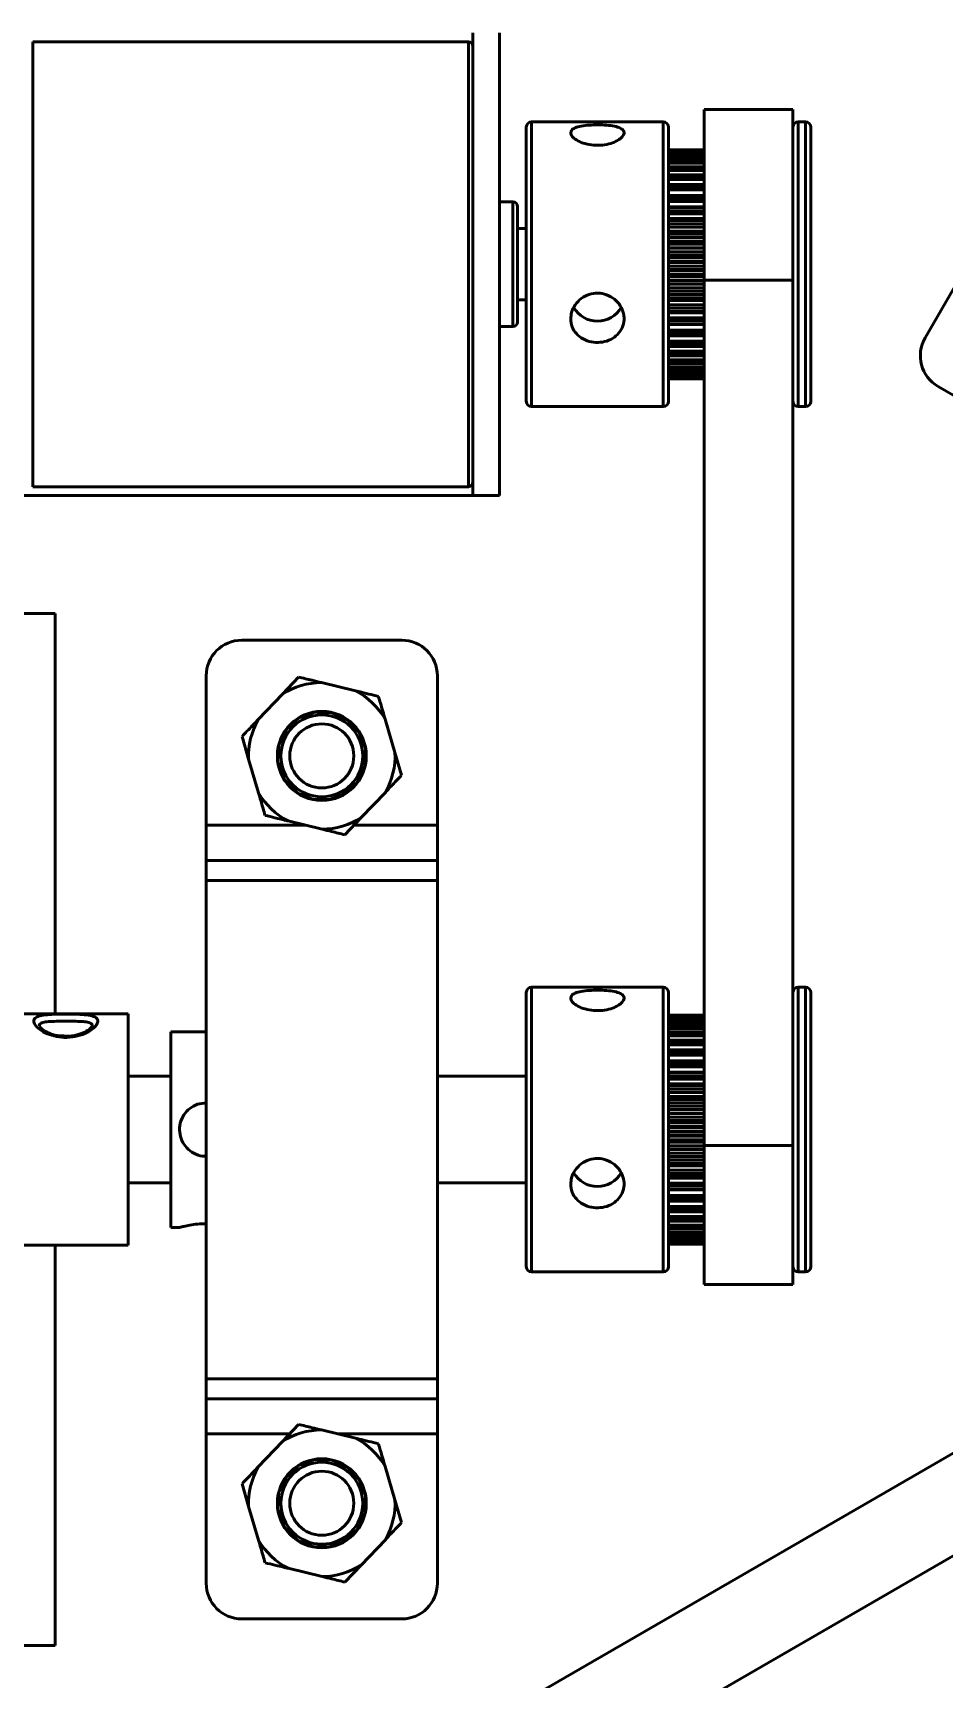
# Model space of a CAD drawing. Header units: millimetres. Extents: x 263 to 2983, y 441 to 2500.
# Drawn here: x 857.9 to 909.2, y 1646.9 to 1739.4 of the extents above; entities that cross this region are included whole.
import ezdxf

# ---------------------------------------------------------------- set-up
doc = ezdxf.new("R2010")
doc.units = ezdxf.units.MM
doc.header["$LTSCALE"] = 0.5
doc.layers.add('BOL', color=7, linetype='Continuous', lineweight=50)

msp = doc.modelspace()

# ---------------------------------------------------------------- linework, layer by layer
at = {"layer": 'BOL'}
for p, q in [((882.654, 1713.387), (882.654, 1739.387)), ((884.154, 1713.387), (884.154, 1739.387)), ((882.404, 1738.887), (857.904, 1738.887)), ((857.904, 1738.887), (857.904, 1713.887)), ((882.404, 1713.887), (882.404, 1738.887)), ((900.654, 1735.087), (895.654, 1735.087)), ((895.654, 1735.087), (895.654, 1725.497)), ((900.654, 1735.087), (900.654, 1725.497)), ((885.654, 1718.687), (885.654, 1734.087)), ((893.354, 1734.387), (885.954, 1734.387)), ((885.954, 1718.387), (885.954, 1734.387)), ((893.354, 1718.387), (893.354, 1734.387)), ((893.654, 1718.687), (893.654, 1734.087)), ((901.354, 1734.387), (900.954, 1734.387)), ((900.954, 1718.387), (900.954, 1734.387)), ((901.354, 1718.387), (901.354, 1734.387)), ((901.654, 1718.687), (901.654, 1734.087)), ((895.654, 1732.821), (893.654, 1732.821)), ((895.654, 1732.812), (893.654, 1732.812)), ((895.654, 1732.797), (893.654, 1732.797)), ((895.654, 1732.783), (893.654, 1732.783)), ((895.654, 1732.723), (893.654, 1732.723)), ((895.654, 1732.683), (893.654, 1732.683)), ((895.654, 1732.644), (893.654, 1732.644)), ((895.654, 1732.534), (893.654, 1732.534)), ((895.654, 1732.47), (893.654, 1732.47)), ((895.654, 1732.407), (893.654, 1732.407)), ((895.654, 1732.249), (893.654, 1732.249)), ((895.654, 1732.161), (893.654, 1732.161)), ((895.654, 1732.074), (893.654, 1732.074)), ((895.654, 1731.87), (893.654, 1731.87)), ((895.654, 1731.76), (893.654, 1731.76)), ((895.654, 1731.652), (893.654, 1731.652)), ((895.654, 1731.406), (893.654, 1731.406)), ((895.654, 1731.276), (893.654, 1731.276)), ((895.654, 1731.147), (893.654, 1731.147)), ((895.654, 1730.862), (893.654, 1730.862)), ((895.654, 1730.714), (893.654, 1730.714)), ((895.654, 1730.567), (893.654, 1730.567)), ((895.654, 1730.247), (893.654, 1730.247)), ((895.654, 1730.083), (893.654, 1730.083)), ((908.088, 1722.251), (912.588, 1730.045)), ((884.904, 1729.887), (884.154, 1729.887)), ((884.904, 1722.887), (884.904, 1729.887)), ((885.154, 1729.637), (885.154, 1723.137)), ((895.654, 1729.921), (893.654, 1729.921)), ((895.654, 1729.609), (893.654, 1729.609)), ((895.654, 1729.572), (893.654, 1729.572)), ((895.654, 1729.395), (893.654, 1729.395)), ((895.654, 1729.219), (893.654, 1729.219)), ((885.654, 1728.387), (885.154, 1728.387)), ((895.654, 1728.949), (893.654, 1728.949)), ((895.654, 1728.846), (893.654, 1728.846)), ((895.654, 1728.659), (893.654, 1728.659)), ((895.654, 1728.473), (893.654, 1728.473)), ((895.654, 1728.249), (893.654, 1728.249)), ((895.654, 1728.082), (893.654, 1728.082)), ((895.654, 1727.887), (893.654, 1727.887)), ((895.654, 1727.693), (893.654, 1727.693)), ((895.654, 1727.519), (893.654, 1727.519)), ((895.654, 1727.313), (893.654, 1727.313)), ((895.654, 1727.291), (893.654, 1727.291)), ((895.654, 1727.092), (893.654, 1727.092)), ((895.654, 1726.893), (893.654, 1726.893)), ((895.654, 1726.771), (893.654, 1726.771)), ((895.654, 1726.563), (893.654, 1726.563)), ((895.654, 1726.485), (893.654, 1726.485)), ((895.654, 1726.285), (893.654, 1726.285)), ((895.654, 1726.085), (893.654, 1726.085)), ((895.654, 1726.017), (893.654, 1726.017)), ((895.654, 1725.81), (893.654, 1725.81)), ((895.654, 1725.678), (893.654, 1725.678)), ((895.654, 1725.48), (893.654, 1725.48)), ((900.654, 1725.497), (895.654, 1725.497)), ((895.654, 1725.497), (895.654, 1676.867)), ((900.654, 1725.497), (900.654, 1676.867)), ((895.654, 1725.282), (893.654, 1725.282)), ((895.654, 1725.269), (893.654, 1725.269)), ((895.654, 1725.066), (893.654, 1725.066)), ((895.654, 1724.883), (893.654, 1724.883)), ((895.654, 1724.69), (893.654, 1724.69)), ((895.654, 1724.496), (893.654, 1724.496)), ((885.154, 1724.387), (885.654, 1724.387)), ((895.654, 1724.343), (893.654, 1724.343)), ((895.654, 1724.111), (893.654, 1724.111)), ((895.654, 1723.926), (893.654, 1723.926)), ((895.654, 1723.74), (893.654, 1723.74)), ((895.654, 1723.652), (893.654, 1723.652)), ((884.154, 1722.887), (884.904, 1722.887)), ((895.654, 1723.374), (893.654, 1723.374)), ((895.654, 1723.201), (893.654, 1723.201)), ((895.654, 1723.026), (893.654, 1723.026)), ((895.654, 1723.004), (893.654, 1723.004)), ((895.654, 1722.686), (893.654, 1722.686)), ((895.654, 1722.526), (893.654, 1722.526)), ((895.654, 1722.365), (893.654, 1722.365)), ((895.654, 1722.056), (893.654, 1722.056)), ((895.654, 1721.912), (893.654, 1721.912)), ((895.654, 1721.767), (893.654, 1721.767)), ((895.654, 1721.494), (893.654, 1721.494)), ((895.654, 1721.369), (893.654, 1721.369)), ((895.654, 1721.242), (893.654, 1721.242)), ((895.654, 1721.009), (893.654, 1721.009)), ((895.654, 1720.904), (893.654, 1720.904)), ((895.654, 1720.798), (893.654, 1720.798)), ((895.654, 1720.609), (893.654, 1720.609)), ((895.654, 1720.527), (893.654, 1720.527)), ((895.654, 1720.443), (893.654, 1720.443)), ((895.654, 1720.3), (893.654, 1720.3)), ((895.654, 1720.241), (893.654, 1720.241)), ((895.654, 1720.181), (893.654, 1720.181)), ((895.654, 1720.087), (893.654, 1720.087)), ((895.654, 1720.053), (893.654, 1720.053)), ((895.654, 1720.017), (893.654, 1720.017)), ((895.654, 1719.974), (893.654, 1719.974)), ((895.654, 1719.964), (893.654, 1719.964)), ((895.654, 1719.953), (893.654, 1719.953)), ((916.09, 1715.322), (908.82, 1719.519)), ((885.954, 1718.387), (893.354, 1718.387)), ((900.954, 1718.387), (901.354, 1718.387)), ((853.654, 1713.387), (882.654, 1713.387)), ((857.904, 1713.887), (882.404, 1713.887)), ((882.654, 1713.387), (884.154, 1713.387)), ((859.154, 1706.757), (854.254, 1706.757)), ((859.154, 1684.257), (859.154, 1706.757)), ((878.654, 1705.257), (869.654, 1705.257)), ((867.654, 1703.257), (867.654, 1694.863)), ((871.935, 1702.227), (872.85, 1703.188)), ((880.654, 1703.257), (880.654, 1694.863)), ((870.58, 1700.805), (871.935, 1702.227)), ((874.14, 1702.876), (876.049, 1702.414)), ((877.714, 1700.828), (878.268, 1698.944)), ((870.039, 1698.57), (869.665, 1699.844)), ((870.594, 1696.686), (870.039, 1698.57)), ((878.268, 1698.944), (878.643, 1697.67)), ((877.727, 1696.709), (876.373, 1695.287)), ((867.654, 1694.863), (867.654, 1692.881)), ((873.239, 1694.863), (867.654, 1694.863)), ((874.167, 1694.638), (872.258, 1695.1)), ((876.373, 1695.287), (875.457, 1694.326)), ((880.654, 1694.863), (875.969, 1694.863)), ((880.654, 1694.863), (880.654, 1692.881)), ((880.654, 1692.881), (867.654, 1692.881)), ((867.654, 1691.757), (867.654, 1692.881)), ((880.654, 1691.757), (880.654, 1692.881)), ((880.654, 1691.757), (867.654, 1691.757)), ((867.654, 1691.757), (867.654, 1663.757)), ((880.654, 1691.757), (880.654, 1663.757)), ((893.354, 1685.757), (885.954, 1685.757)), ((885.954, 1669.757), (885.954, 1685.757)), ((893.354, 1669.757), (893.354, 1685.757)), ((901.354, 1685.757), (900.954, 1685.757)), ((900.954, 1669.757), (900.954, 1685.757)), ((901.354, 1669.757), (901.354, 1685.757)), ((885.654, 1670.057), (885.654, 1685.457)), ((893.654, 1670.057), (893.654, 1685.457)), ((901.654, 1670.057), (901.654, 1685.457)), ((863.254, 1684.257), (856.754, 1684.257)), ((863.254, 1684.257), (863.254, 1683.854)), ((863.254, 1683.854), (863.254, 1671.257)), ((895.654, 1684.191), (893.654, 1684.191)), ((895.654, 1684.183), (893.654, 1684.183)), ((895.654, 1684.167), (893.654, 1684.167)), ((895.654, 1684.153), (893.654, 1684.153)), ((895.654, 1684.094), (893.654, 1684.094)), ((895.654, 1684.053), (893.654, 1684.053)), ((895.654, 1684.014), (893.654, 1684.014)), ((895.654, 1683.905), (893.654, 1683.905)), ((895.654, 1683.84), (893.654, 1683.84)), ((895.654, 1683.777), (893.654, 1683.777)), ((867.654, 1683.257), (865.654, 1683.257)), ((865.654, 1677.757), (865.654, 1683.257)), ((895.654, 1683.619), (893.654, 1683.619)), ((895.654, 1683.531), (893.654, 1683.531)), ((895.654, 1683.445), (893.654, 1683.445)), ((895.654, 1683.241), (893.654, 1683.241)), ((895.654, 1683.131), (893.654, 1683.131)), ((895.654, 1683.022), (893.654, 1683.022)), ((895.654, 1682.776), (893.654, 1682.776)), ((895.654, 1682.646), (893.654, 1682.646)), ((895.654, 1682.517), (893.654, 1682.517)), ((895.654, 1682.232), (893.654, 1682.232)), ((895.654, 1682.084), (893.654, 1682.084)), ((895.654, 1681.937), (893.654, 1681.937)), ((895.654, 1681.617), (893.654, 1681.617)), ((895.654, 1681.454), (893.654, 1681.454)), ((895.654, 1681.291), (893.654, 1681.291)), ((895.654, 1680.98), (893.654, 1680.98)), ((895.654, 1680.942), (893.654, 1680.942)), ((865.654, 1680.757), (863.254, 1680.757)), ((885.654, 1680.757), (880.654, 1680.757)), ((895.654, 1680.765), (893.654, 1680.765)), ((895.654, 1680.589), (893.654, 1680.589)), ((895.654, 1680.32), (893.654, 1680.32)), ((895.654, 1680.216), (893.654, 1680.216)), ((895.654, 1680.029), (893.654, 1680.029)), ((895.654, 1679.843), (893.654, 1679.843)), ((895.654, 1679.619), (893.654, 1679.619)), ((895.654, 1679.452), (893.654, 1679.452)), ((895.654, 1679.258), (893.654, 1679.258)), ((895.654, 1679.064), (893.654, 1679.064)), ((895.654, 1678.889), (893.654, 1678.889)), ((895.654, 1678.684), (893.654, 1678.684)), ((895.654, 1678.661), (893.654, 1678.661)), ((895.654, 1678.462), (893.654, 1678.462)), ((895.654, 1678.264), (893.654, 1678.264)), ((865.654, 1672.257), (865.654, 1677.757)), ((895.654, 1678.141), (893.654, 1678.141)), ((895.654, 1677.933), (893.654, 1677.933)), ((895.654, 1677.856), (893.654, 1677.856)), ((895.654, 1677.656), (893.654, 1677.656)), ((895.654, 1677.456), (893.654, 1677.456)), ((895.654, 1677.388), (893.654, 1677.388)), ((895.654, 1677.18), (893.654, 1677.18)), ((895.654, 1677.049), (893.654, 1677.049)), ((895.654, 1676.851), (893.654, 1676.851)), ((895.654, 1676.652), (893.654, 1676.652)), ((895.654, 1676.64), (893.654, 1676.64)), ((895.654, 1676.436), (893.654, 1676.436)), ((900.654, 1676.867), (895.654, 1676.867)), ((895.654, 1676.867), (895.654, 1669.057)), ((900.654, 1676.867), (900.654, 1669.057)), ((895.654, 1676.253), (893.654, 1676.253)), ((895.654, 1676.06), (893.654, 1676.06)), ((895.654, 1675.867), (893.654, 1675.867)), ((895.654, 1675.713), (893.654, 1675.713)), ((895.654, 1675.481), (893.654, 1675.481)), ((863.254, 1674.757), (865.654, 1674.757)), ((880.654, 1674.757), (885.654, 1674.757)), ((895.654, 1675.296), (893.654, 1675.296)), ((895.654, 1675.111), (893.654, 1675.111)), ((895.654, 1675.022), (893.654, 1675.022)), ((895.654, 1674.745), (893.654, 1674.745)), ((895.654, 1674.571), (893.654, 1674.571)), ((895.654, 1674.396), (893.654, 1674.396)), ((895.654, 1674.375), (893.654, 1674.375)), ((895.654, 1674.056), (893.654, 1674.056)), ((895.654, 1673.896), (893.654, 1673.896)), ((895.654, 1673.735), (893.654, 1673.735)), ((895.654, 1673.426), (893.654, 1673.426)), ((895.654, 1673.282), (893.654, 1673.282)), ((895.654, 1673.137), (893.654, 1673.137)), ((895.654, 1672.864), (893.654, 1672.864)), ((895.654, 1672.739), (893.654, 1672.739)), ((895.654, 1672.612), (893.654, 1672.612)), ((865.654, 1672.257), (866.171, 1672.257)), ((895.654, 1672.379), (893.654, 1672.379)), ((895.654, 1672.275), (893.654, 1672.275)), ((895.654, 1672.169), (893.654, 1672.169)), ((895.654, 1671.979), (893.654, 1671.979)), ((895.654, 1671.897), (893.654, 1671.897)), ((895.654, 1671.813), (893.654, 1671.813)), ((895.654, 1671.67), (893.654, 1671.67)), ((857.119, 1671.257), (863.254, 1671.257)), ((859.154, 1648.757), (859.154, 1671.257)), ((895.654, 1671.612), (893.654, 1671.612)), ((895.654, 1671.551), (893.654, 1671.551)), ((895.654, 1671.457), (893.654, 1671.457)), ((895.654, 1671.423), (893.654, 1671.423)), ((895.654, 1671.387), (893.654, 1671.387)), ((895.654, 1671.344), (893.654, 1671.344)), ((895.654, 1671.335), (893.654, 1671.335)), ((895.654, 1671.323), (893.654, 1671.323)), ((885.954, 1669.757), (893.354, 1669.757)), ((895.654, 1669.057), (900.654, 1669.057)), ((900.954, 1669.757), (901.354, 1669.757)), ((879.56, 1642.196), (921.674, 1666.511)), ((880.654, 1663.757), (867.654, 1663.757)), ((867.654, 1663.757), (867.654, 1662.633)), ((880.654, 1663.757), (880.654, 1662.633)), ((880.654, 1662.633), (867.654, 1662.633)), ((867.654, 1660.651), (867.654, 1662.633)), ((880.654, 1660.651), (880.654, 1662.633)), ((882.06, 1637.866), (924.174, 1662.181)), ((867.654, 1660.651), (867.654, 1652.257)), ((872.339, 1660.651), (867.654, 1660.651)), ((871.935, 1660.227), (872.85, 1661.188)), ((874.14, 1660.876), (876.049, 1660.414)), ((880.654, 1660.651), (875.069, 1660.651)), ((880.654, 1660.651), (880.654, 1652.257)), ((870.58, 1658.805), (871.935, 1660.227)), ((877.714, 1658.828), (878.268, 1656.944)), ((870.039, 1656.57), (869.665, 1657.844)), ((878.268, 1656.944), (878.643, 1655.67)), ((870.594, 1654.686), (870.039, 1656.57)), ((877.727, 1654.709), (876.373, 1653.287)), ((876.373, 1653.287), (875.457, 1652.326)), ((874.167, 1652.638), (872.258, 1653.1)), ((878.654, 1650.257), (869.654, 1650.257)), ((853.625, 1648.757), (859.154, 1648.757))]:
    msp.add_line(p, q, dxfattribs=at)
at = {"layer": 'BOL', "flags": 128}
for points in [[(875.418, 1696.612), (874.57, 1696.303), (873.642, 1696.321), (872.813, 1696.659), (872.054, 1697.419), (871.685, 1698.436), (871.741, 1699.372), (872.163, 1700.251), (872.869, 1700.889), (873.76, 1701.215), (874.735, 1701.178), (875.59, 1700.791), (876.255, 1700.093), (876.606, 1699.188), (876.582, 1698.208), (876.158, 1697.28), (875.418, 1696.612), (875.418, 1696.612)], [(875.418, 1654.612), (874.57, 1654.303), (873.642, 1654.321), (872.813, 1654.659), (872.054, 1655.419), (871.685, 1656.436), (871.741, 1657.372), (872.163, 1658.251), (872.869, 1658.889), (873.76, 1659.215), (874.735, 1659.178), (875.59, 1658.791), (876.255, 1658.093), (876.606, 1657.188), (876.582, 1656.208), (876.158, 1655.28), (875.418, 1654.612), (875.418, 1654.612)]]:
    msp.add_lwpolyline(points, dxfattribs=at)
at = {"layer": 'BOL'}
for centre, radius in [((874.154, 1698.757), 2.5), ((874.154, 1698.757), 2.3), ((874.154, 1698.757), 1.8), ((874.154, 1656.757), 2.5), ((874.154, 1656.757), 2.3), ((874.154, 1656.757), 1.8)]:
    msp.add_circle(centre, radius, dxfattribs=at)
for centre, radius, start, end in [((882.404, 1738.637), 0.25, 0, 90), ((885.954, 1734.087), 0.3, 90, 180), ((893.354, 1734.087), 0.3, 0, 90), ((900.954, 1734.087), 0.3, 90, 180), ((901.354, 1734.087), 0.3, 0, 90), ((884.904, 1729.637), 0.25, 0, 90), ((889.654, 1724.737), 1.547, 210.27074, 329.70625), ((884.904, 1723.137), 0.25, 270, 0), ((909.82, 1721.251), 2, 150, 240), ((885.954, 1718.687), 0.3, 180, 270), ((893.354, 1718.687), 0.3, 270, 0), ((900.954, 1718.687), 0.3, 180, 270), ((901.354, 1718.687), 0.3, 270, 0), ((882.404, 1714.137), 0.25, 270, 0), ((869.654, 1703.257), 2, 90, 180), ((878.654, 1703.257), 2, 0, 90), ((874.154, 1698.757), 4.119, 90.18721, 122.59771), ((874.154, 1698.757), 4.119, 30.18721, 62.59771), ((874.154, 1698.757), 4.119, 150.18721, 182.59771), ((874.154, 1698.757), 4.119, 330.18721, 2.59771), ((874.154, 1698.757), 4.119, 210.18721, 242.59771), ((874.154, 1698.757), 4.119, 270.18721, 302.59771), ((885.954, 1685.457), 0.3, 90, 180), ((893.354, 1685.457), 0.3, 0, 90), ((900.954, 1685.457), 0.3, 90, 180), ((901.354, 1685.457), 0.3, 0, 90), ((889.654, 1676.107), 1.547, 210.26537, 329.71163), ((885.954, 1670.057), 0.3, 180, 270), ((893.354, 1670.057), 0.3, 270, 0), ((900.954, 1670.057), 0.3, 180, 270), ((901.354, 1670.057), 0.3, 270, 0), ((874.154, 1656.757), 4.119, 90.18721, 122.59771), ((874.154, 1656.757), 4.119, 30.18721, 62.59771), ((874.154, 1656.757), 4.119, 150.18721, 182.59771), ((874.154, 1656.757), 4.119, 330.18721, 2.59771), ((874.154, 1656.757), 4.119, 210.18721, 242.59771), ((874.154, 1656.757), 4.119, 270.18721, 302.59771), ((869.654, 1652.257), 2, 180, 270), ((878.654, 1652.257), 2, 270, 0)]:
    msp.add_arc(centre, radius, start, end, dxfattribs=at)
for points, knots in [([(888.154, 1733.777), (888.17, 1733.71), (888.203, 1733.576), (888.456, 1733.365), (888.832, 1733.188), (889.306, 1733.078), (889.816, 1733.06), (890.304, 1733.137), (890.721, 1733.291), (891.023, 1733.493), (891.171, 1733.707), (891.148, 1733.898), (890.961, 1734.047), (890.629, 1734.149), (890.186, 1734.207), (889.682, 1734.226), (889.179, 1734.211), (888.73, 1734.159), (888.383, 1734.063), (888.184, 1733.931), (888.163, 1733.823), (888.154, 1733.777)], [0, 0, 0, 0, 0.053048, 0.10608, 0.15968, 0.213693, 0.267077, 0.319764, 0.372776, 0.426617, 0.480519, 0.533622, 0.58632, 0.639599, 0.693579, 0.747288, 0.800145, 0.852912, 0.906475, 0.960493, 1, 1, 1, 1]), ([(888.154, 1723.322), (888.17, 1723.169), (888.203, 1722.863), (888.456, 1722.468), (888.832, 1722.171), (889.306, 1722.001), (889.816, 1721.975), (890.304, 1722.091), (890.721, 1722.34), (891.023, 1722.703), (891.171, 1723.146), (891.148, 1723.619), (890.961, 1724.067), (890.629, 1724.442), (890.186, 1724.696), (889.682, 1724.79), (889.179, 1724.715), (888.73, 1724.482), (888.383, 1724.12), (888.184, 1723.711), (888.163, 1723.438), (888.154, 1723.322)], [0, 0, 0, 0, 0.053053, 0.106083, 0.159683, 0.213697, 0.267081, 0.319768, 0.372778, 0.426625, 0.480521, 0.533625, 0.586328, 0.639604, 0.693583, 0.747292, 0.800148, 0.852918, 0.906479, 0.960494, 1, 1, 1, 1]), ([(872.85, 1703.188), (873.102, 1703.127), (873.528, 1703.024), (873.963, 1702.919), (874.14, 1702.876)], [0, 0, 0, 0, 0.59274, 1, 1, 1, 1]), ([(876.049, 1702.414), (876.113, 1702.398), (876.549, 1702.293), (876.975, 1702.19), (877.339, 1702.101)], [0, 0, 0, 0, 0.14598, 1, 1, 1, 1]), ([(877.339, 1702.101), (877.378, 1701.972), (877.501, 1701.553), (877.627, 1701.124), (877.714, 1700.828)], [0, 0, 0, 0, 0.309692, 1, 1, 1, 1]), ([(869.665, 1699.844), (869.758, 1699.942), (870.059, 1700.258), (870.367, 1700.581), (870.58, 1700.805)], [0, 0, 0, 0, 0.309705, 1, 1, 1, 1]), ([(878.643, 1697.67), (878.55, 1697.573), (878.249, 1697.257), (877.94, 1696.933), (877.727, 1696.709)], [0, 0, 0, 0, 0.3096716, 1, 1, 1, 1]), ([(870.968, 1695.413), (870.93, 1695.542), (870.807, 1695.961), (870.681, 1696.39), (870.594, 1696.686)], [0, 0, 0, 0, 0.309689, 1, 1, 1, 1]), ([(875.321, 1696.776), (875.339, 1696.745), (875.371, 1696.691), (875.404, 1696.636), (875.418, 1696.612)], [0, 0, 0, 0, 0.560194, 1, 1, 1, 1]), ([(872.258, 1695.1), (872.195, 1695.116), (871.759, 1695.221), (871.332, 1695.325), (870.968, 1695.413)], [0, 0, 0, 0, 0.14598, 1, 1, 1, 1]), ([(875.457, 1694.326), (875.205, 1694.387), (874.78, 1694.49), (874.345, 1694.595), (874.167, 1694.638)], [0, 0, 0, 0, 0.59274, 1, 1, 1, 1]), ([(888.154, 1685.147), (888.17, 1685.08), (888.203, 1684.946), (888.456, 1684.735), (888.832, 1684.558), (889.306, 1684.448), (889.816, 1684.43), (890.304, 1684.507), (890.721, 1684.661), (891.023, 1684.863), (891.171, 1685.077), (891.148, 1685.269), (890.961, 1685.418), (890.629, 1685.519), (890.186, 1685.577), (889.682, 1685.596), (889.179, 1685.581), (888.73, 1685.529), (888.383, 1685.433), (888.184, 1685.302), (888.163, 1685.193), (888.154, 1685.147)], [0, 0, 0, 0, 0.053054, 0.106086, 0.159683, 0.213698, 0.267082, 0.319769, 0.372778, 0.42662, 0.480525, 0.533628, 0.586326, 0.639603, 0.693583, 0.747293, 0.800149, 0.852916, 0.90648, 0.960498, 1, 1, 1, 1]), ([(857.954, 1683.854), (857.954, 1683.865), (857.958, 1683.947), (858.052, 1684.071), (858.358, 1684.179), (858.822, 1684.23), (859.399, 1684.246), (860.013, 1684.247), (860.585, 1684.234), (861.068, 1684.193), (861.406, 1684.099), (861.571, 1683.94), (861.549, 1683.72), (861.338, 1683.459), (860.956, 1683.201), (860.433, 1683.001), (859.828, 1682.915), (859.226, 1682.968), (858.689, 1683.136), (858.263, 1683.382), (857.999, 1683.643), (857.968, 1683.788), (857.954, 1683.854)], [0, 0, 0, 0, 0.008753, 0.061375, 0.113781, 0.167275, 0.220759, 0.272211, 0.322429, 0.374317, 0.428962, 0.479602, 0.532515, 0.585104, 0.637964, 0.691732, 0.744437, 0.795014, 0.845658, 0.898883, 0.954173, 1, 1, 1, 1]), ([(861.234, 1683.554), (861.24, 1683.582), (861.259, 1683.668), (861.124, 1683.76), (860.848, 1683.823), (860.443, 1683.841), (859.969, 1683.842), (859.46, 1683.842), (858.98, 1683.84), (858.593, 1683.814), (858.337, 1683.742), (858.257, 1683.646), (858.254, 1683.582), (858.254, 1683.572)], [0, 0, 0, 0, 0.046783, 0.145284, 0.25305, 0.356972, 0.458563, 0.562985, 0.671049, 0.777863, 0.880896, 0.983049, 1, 1, 1, 1]), ([(859.634, 1683.016), (859.555, 1683.016), (859.292, 1683.017), (858.876, 1683.142), (858.498, 1683.328), (858.322, 1683.483), (858.283, 1683.536), (858.273, 1683.549)], [0, 0, 0, 0, 0.118145, 0.394502, 0.682756, 0.920154, 1, 1, 1, 1]), ([(861.254, 1683.553), (861.256, 1683.566), (861.261, 1683.596), (861.162, 1683.446), (860.909, 1683.272), (860.506, 1683.096), (860.042, 1682.99), (859.742, 1683.009), (859.634, 1683.016)], [0, 0, 0, 0, 0.1277187, 0.2916267, 0.4601133, 0.6624898, 0.8784481, 1, 1, 1, 1]), ([(867.654, 1679.257), (867.489, 1679.241), (867.159, 1679.209), (866.717, 1678.961), (866.372, 1678.592), (866.169, 1678.12), (866.133, 1677.611), (866.263, 1677.127), (866.541, 1676.709), (866.945, 1676.409), (867.342, 1676.256), (867.583, 1676.272), (867.654, 1676.277)], [0, 0, 0, 0, 0.104631, 0.209171, 0.316182, 0.424965, 0.531118, 0.634496, 0.738966, 0.846777, 0.955271, 1, 1, 1, 1]), ([(888.154, 1674.693), (888.17, 1674.54), (888.203, 1674.233), (888.456, 1673.839), (888.832, 1673.541), (889.306, 1673.371), (889.816, 1673.345), (890.304, 1673.462), (890.721, 1673.71), (891.023, 1674.073), (891.171, 1674.517), (891.148, 1674.989), (890.961, 1675.437), (890.629, 1675.812), (890.186, 1676.066), (889.682, 1676.161), (889.179, 1676.085), (888.73, 1675.852), (888.383, 1675.491), (888.184, 1675.081), (888.163, 1674.808), (888.154, 1674.693)], [0, 0, 0, 0, 0.053054, 0.106083, 0.15968, 0.213696, 0.26708, 0.319767, 0.372777, 0.426619, 0.480521, 0.533625, 0.586322, 0.639598, 0.693578, 0.747288, 0.800145, 0.852912, 0.906474, 0.960494, 1, 1, 1, 1]), ([(867.654, 1672.466), (867.489, 1672.461), (867.159, 1672.452), (866.716, 1672.387), (866.376, 1672.316), (866.176, 1672.263), (866.173, 1672.262), (866.171, 1672.262)], [0, 0, 0, 0, 0.20935, 0.418511, 0.632634, 0.85028, 1, 1, 1, 1]), ([(872.85, 1661.188), (873.102, 1661.127), (873.528, 1661.024), (873.963, 1660.919), (874.14, 1660.876)], [0, 0, 0, 0, 0.59274, 1, 1, 1, 1]), ([(876.049, 1660.414), (876.113, 1660.398), (876.549, 1660.293), (876.975, 1660.19), (877.339, 1660.101)], [0, 0, 0, 0, 0.14598, 1, 1, 1, 1]), ([(877.339, 1660.101), (877.378, 1659.972), (877.501, 1659.553), (877.627, 1659.124), (877.714, 1658.828)], [0, 0, 0, 0, 0.309692, 1, 1, 1, 1]), ([(869.665, 1657.844), (869.758, 1657.942), (870.059, 1658.258), (870.367, 1658.581), (870.58, 1658.805)], [0, 0, 0, 0, 0.309705, 1, 1, 1, 1]), ([(878.643, 1655.67), (878.55, 1655.573), (878.249, 1655.257), (877.94, 1654.933), (877.727, 1654.709)], [0, 0, 0, 0, 0.3096716, 1, 1, 1, 1]), ([(870.968, 1653.413), (870.93, 1653.542), (870.807, 1653.961), (870.681, 1654.39), (870.594, 1654.686)], [0, 0, 0, 0, 0.309689, 1, 1, 1, 1]), ([(875.321, 1654.776), (875.339, 1654.745), (875.371, 1654.691), (875.404, 1654.636), (875.418, 1654.612)], [0, 0, 0, 0, 0.560194, 1, 1, 1, 1]), ([(872.258, 1653.1), (872.195, 1653.116), (871.759, 1653.221), (871.332, 1653.325), (870.968, 1653.413)], [0, 0, 0, 0, 0.14598, 1, 1, 1, 1]), ([(875.457, 1652.326), (875.205, 1652.387), (874.78, 1652.49), (874.345, 1652.595), (874.167, 1652.638)], [0, 0, 0, 0, 0.59274, 1, 1, 1, 1])]:
    msp.add_open_spline(points, degree=3, knots=knots, dxfattribs=at)

doc.saveas('drawing.dxf')
